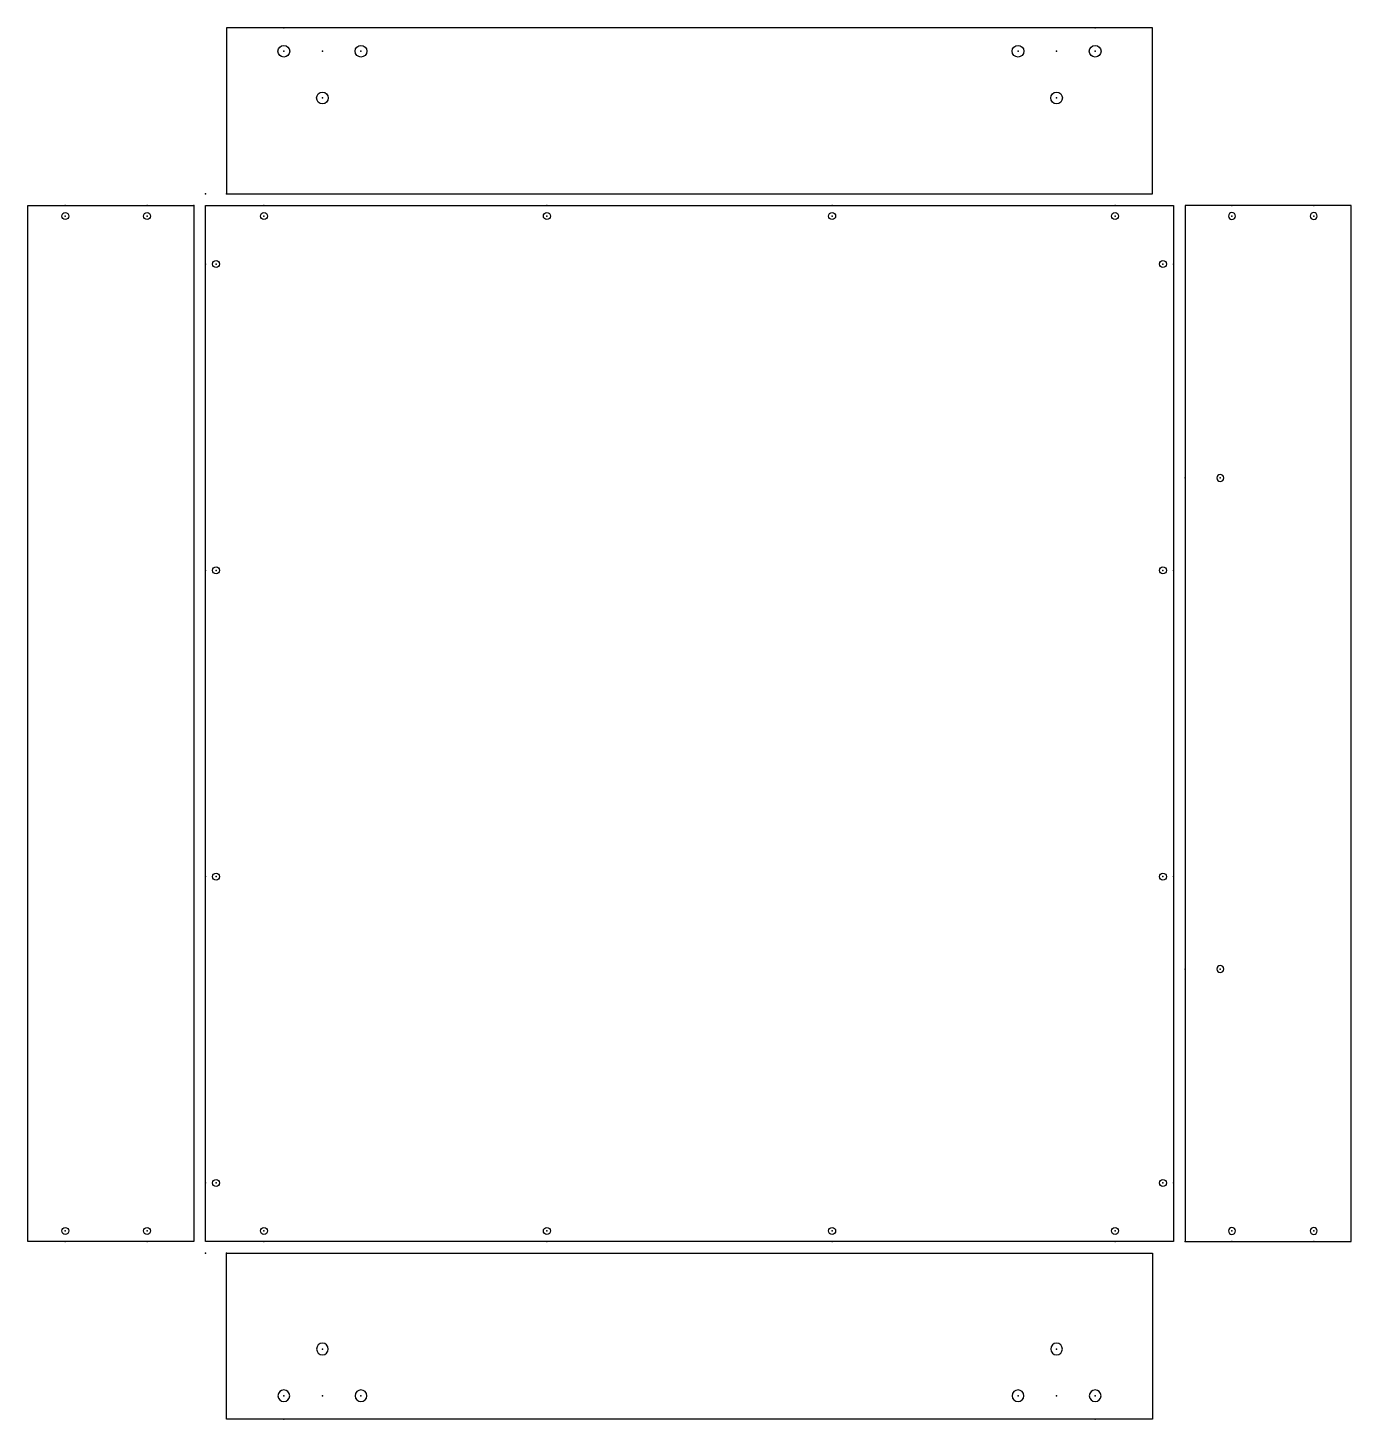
# Model space of a CAD drawing. Extents: x -76 to 490, y -76 to 519.
import ezdxf

# ---------------------------------------------------------------- set-up
doc = ezdxf.new("R2010")
doc.units = 0
doc.header["$MEASUREMENT"] = 0
doc.layers.get('0').update_dxf_attribs({"color": 13, "linetype": 'CONTINUOUS'})

# ---------------------------------------------------------------- blocks, each defined once
blk = doc.blocks.new('DESSUS')
for p, q in [((0, 0), (0, 443)), ((0, 443), (414, 443)), ((414, 443), (414, 0)), ((414, 0), (0, 0))]:
    blk.add_line(p, q)
for centre in [(25, 438.5), (146, 438.5), (268, 438.5), (389, 438.5), (4.5, 418), (409.5, 418), (4.5, 287), (409.5, 287), (4.5, 156), (409.5, 156), (4.5, 25), (409.5, 25), (25, 4.5), (146, 4.5), (268, 4.5), (389, 4.5)]:
    blk.add_circle(centre, 1.5)
for p in [(25, 443), (146, 443), (268, 443), (389, 443), (25, 438.5), (146, 438.5), (268, 438.5), (389, 438.5), (0, 418), (4.5, 418), (409.5, 418), (414, 418), (0, 287), (4.5, 287), (409.5, 287), (414, 287), (0, 156), (4.5, 156), (409.5, 156), (414, 156), (0, 25), (4.5, 25), (409.5, 25), (414, 25), (25, 4.5), (25, 0), (146, 4.5), (146, 0), (268, 4.5), (268, 0), (389, 4.5), (389, 0)]:
    blk.add_point(p)
blk = doc.blocks.new('AVAR')
for p, q in [((396, 71), (0, 71)), ((0, 71), (0, 0)), ((396, 0), (396, 71)), ((0, 0), (396, 0))]:
    blk.add_line(p, q)
for centre in [(24.5, 61), (57.5, 61), (338.5, 61), (371.5, 61), (41, 41), (355, 41)]:
    blk.add_circle(centre, 2.5)
for p in [(24.5, 71), (371.5, 71), (24.5, 61), (41, 61), (57.5, 61), (338.5, 61), (355, 61), (371.5, 61), (41, 41), (355, 41), (0, 0)]:
    blk.add_point(p)
blk = doc.blocks.new('COTE')
for p, q in [((0, 0), (0, 443)), ((0, 443), (71, 443)), ((71, 443), (71, 0)), ((71, 0), (0, 0))]:
    blk.add_line(p, q)
for centre in [(16, 438.5), (51, 438.5), (16, 4.5), (51, 4.5)]:
    blk.add_circle(centre, 1.5)
for p in [(16, 443), (51, 443), (16, 438.5), (51, 438.5), (16, 4.5), (16, 0), (51, 4.5), (51, 0)]:
    blk.add_point(p)
blk = doc.blocks.new('COTE_1')
for p, q in [((0, 0), (0, 443)), ((0, 443), (71, 443)), ((71, 443), (71, 0)), ((71, 0), (0, 0))]:
    blk.add_line(p, q)
for centre in [(16, 438.5), (51, 438.5), (56, 326.5), (56, 116.5), (16, 4.5), (51, 4.5)]:
    blk.add_circle(centre, 1.5)
for p in [(16, 443), (51, 443), (16, 438.5), (51, 438.5), (56, 326.5), (71, 326.5), (56, 116.5), (71, 116.5), (16, 4.5), (16, 0), (51, 4.5), (51, 0)]:
    blk.add_point(p)

msp = doc.modelspace()

# ---------------------------------------------------------------- linework, layer by layer
for p in [(0, 448), (-5, 443), (419, 0), (0, -5), (9, -5)]:
    msp.add_point(p)

# ---------------------------------------------------------------- block references
for name, p in [('AVAR', (9, 448)), ('COTE', (-76, 0)), ('DESSUS', (0, 0))]:
    msp.add_blockref(name, p)
at = {"extrusion": (-1.4901e-08, 0, -1)}
msp.add_blockref('COTE_1', (-490, 0, 0), dxfattribs=at)
at = {"extrusion": (0, 1.49011e-08, -1), "rotation": 180}
msp.add_blockref('AVAR', (-9, -5, 0), dxfattribs=at)

doc.saveas('drawing.dxf')
